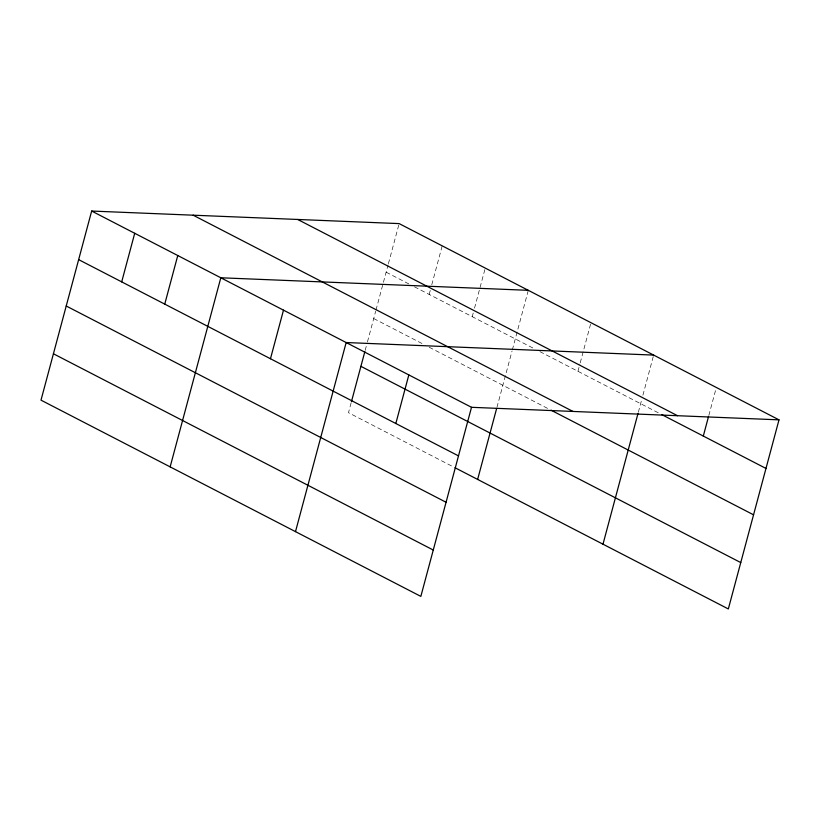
<?xml version="1.0" encoding="UTF-8"?>
<svg xmlns="http://www.w3.org/2000/svg" width="820" height="820" viewBox="0 0 820 820"><rect width="100%" height="100%" fill="white"/><g stroke="black" fill="none" stroke-linecap="round" stroke-linejoin="round"><path stroke-width="0.61" stroke-dasharray="4.1 3.07" d="M351.103 402.938L348.49 412.696L453.839 467.133M365.177 350.406L367.145 343.057M367.473 341.827L375.673 311.231M376.001 310.011L388.085 264.901M388.413 263.681L399.155 223.604M429.188 294.431L430.49 289.573M431.791 284.714L442.205 245.846M472.238 316.674L473.212 313.025M474.513 308.166L485.255 268.089M496.951 407.335L512.018 351.114M512.336 349.894L528.305 290.321M577.957 371.296L579.914 364.008M580.232 362.799L590.974 322.711M638.339 412.224L641.609 400.037M642.911 395.178L653.653 355.091M708.839 415.412L715.675 389.9M386.138 272.189L408.79 283.894M414.459 286.826L534.312 348.746M539.909 351.636L658.542 412.931M373.715 318.56L423.561 344.308M429.219 347.239L548.744 408.995"/><path stroke-width="1.23" d="M779 419.85L399.155 223.604L91.666 211.047L41 400.15L420.844 596.396L471.51 407.304L779 419.85L728.334 608.952L454.977 467.718M121.698 281.875L134.716 233.29M164.748 304.117L177.766 255.532M170.15 466.877L220.816 277.775L528.305 290.321M270.467 358.74L283.494 310.155M295.497 531.637L346.163 342.534L653.653 355.091M351.431 401.718L364.849 351.636M395.824 423.509L408.842 374.914M477.629 479.423L496.623 408.555M602.987 544.193L638.011 413.444M703.304 436.066L708.511 416.621M297.68 219.452L677.525 415.709M661.894 414.664L765.982 468.445M193.141 215.188L572.985 411.445M550.989 410.154L753.559 514.816M91.666 211.047L471.51 407.304M360.913 366.335L740.757 562.582M78.648 259.632L458.493 455.889M66.225 306.003L446.07 502.26M53.423 353.779L433.267 550.035"/></g></svg>
